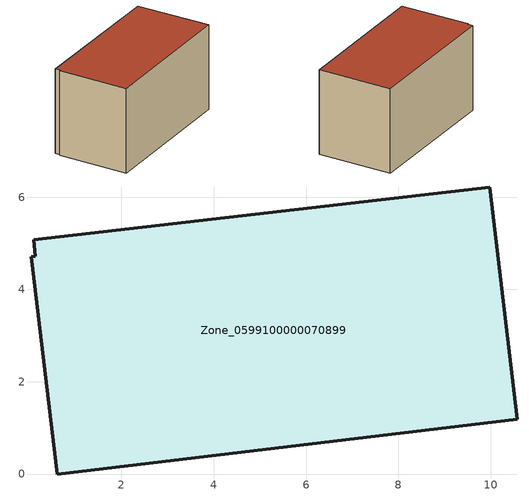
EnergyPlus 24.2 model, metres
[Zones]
Zone_0599100000070899
 floor ground (C_G): 0.14,4.72 0.1,5.08 9.98,6.22 10.58,1.19 0.61,0 0.04,4.71 z0
 wall outside (C_F): 10.58,1.19 9.98,6.22 0.1,5.08 0.14,4.72 0.04,4.71 0.61,0 10.58,1.19 z0:5.82
 roof outside (C_R): 0.1,5.08 0.14,4.72 0.04,4.71 0.61,0 10.58,1.19 9.98,6.22 z5.82
[BUILDING]
Pand.0599100000070899: North Axis=0; Terrain=City; Loads Convergence Tolerance Value=0.04; Temperature Convergence Tolerance Value=0.4; Solar Distribution=FullExterior; Maximum Number of Warmup Days=25; Minimum Number of Warmup Days=1
[Site:Location]
Rotterdam.The.Hague.AP_ZH_NLD Design_Conditions: Latitude=51.96; Longitude=4.45; Time Zone=1; Elevation=-4.5
[SITE:GROUNDTEMPERATURE:BUILDINGSURFACE]
18, 18, 18, 18, 18, 18, 18, 18, 18, 18, 18, 18
[MATERIAL] Thermal Absorptance=0.9; Solar Absorptance=0.7; Visible Absorptance=0.7
Name | Roughness | Thickness | Conductivity | Density | Specific Heat
G.TI.1975-1991 | MediumSmooth | 0.15 | 0.288461 | 540 | 1210
F.TI.1975-1991 | Rough | 0.3 | 0.230769 | 1920 | 840
R.TI.1975-1991 | MediumRough | 0.2 | 0.153846 | 1500 | 1000
[CONSTRUCTION]
C_G: G.TI.1975-1991
C_F: F.TI.1975-1991
C_R: R.TI.1975-1991
[ZONE]
Zone_0599100000070899: Type=1; Multiplier=1; Ceiling Height=Autocalculate; Volume=Autocalculate; Floor Area=autocalculate; Part of Total Floor Area=Yes
[ZONEINFILTRATION:DESIGNFLOWRATE]
Infil_Zone_0599100000070899: Zone or ZoneList or Space or SpaceList=Zone_0599100000070899; Schedule=AlwaysOn; Design Flow Rate Calculation Method=Flow/Area; Flow Rate per Floor Area=0.003; Constant Term Coefficient=1; Temperature Term Coefficient=0; Velocity Term Coefficient=0; Velocity Squared Term Coefficient=0
[HVACTEMPLATE:ZONE:IDEALLOADSAIRSYSTEM]
Zone_0599100000070899: Maximum Heating Supply Air Temperature=50; Minimum Cooling Supply Air Temperature=13; Maximum Heating Supply Air Humidity Ratio=0.0156; Minimum Cooling Supply Air Humidity Ratio=0.0077; Heating Limit=NoLimit; Cooling Limit=NoLimit; Dehumidification Control Type=ConstantSensibleHeatRatio; Cooling Sensible Heat Ratio=0.7; Dehumidification Setpoint=60; Humidification Control Type=None; Humidification Setpoint=30; Outdoor Air Method=None; Outdoor Air Flow Rate per Person=0.00944; Outdoor Air Flow Rate per Zone Floor Area=0; Outdoor Air Flow Rate per Zone=0; Demand Controlled Ventilation Type=None; Outdoor Air Economizer Type=NoEconomizer; Heat Recovery Type=None; Sensible Heat Recovery Effectiveness=0.7; Latent Heat Recovery Effectiveness=0.65
[ZONECONTROL:THERMOSTAT]
ThermostatControl_Zone_0599100000070899: Zone or ZoneList=Zone_0599100000070899; Control Type Schedule=DualSetpointControlType; Control 1=Thermostat_Zone_0599100000070899; Temperature Difference Between Cutout And Setpoint=0
[THERMOSTATSETPOINT:DUALSETPOINT]
Thermostat_Zone_0599100000070899: Heating Setpoint Temperature Schedule=HeatingSetpoint_Zone_0599100000070899; Cooling Setpoint Temperature Schedule=CoolingSetpoint_Zone_0599100000070899
[SCHEDULE:COMPACT]
HeatingSetpoint_Zone_0599100000070899: Through: 12/31, For: AllDays, Until: 24:00, 21
CoolingSetpoint_Zone_0599100000070899: Through: 12/31, For: AllDays, Until: 24:00, 24
DualSetpointControlType: Through: 12/31, For: AllDays, Until: 24:00, 4
AlwaysOn: Through: 12/31, For: AllDays, Until: 24:00, 1
